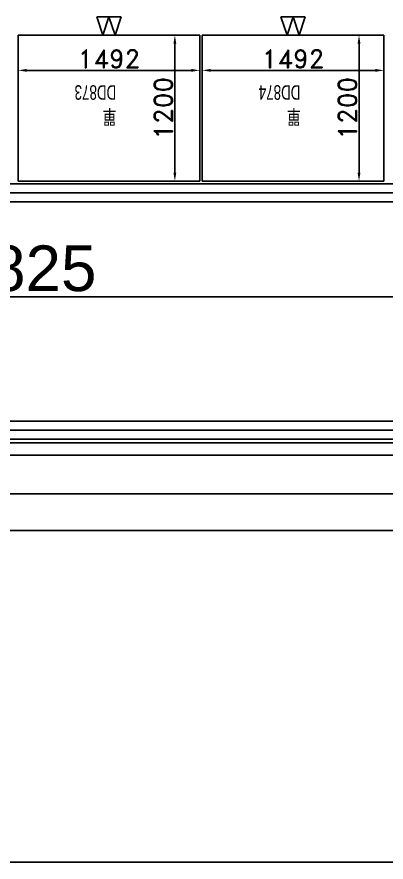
# Model space of a CAD drawing. Header units: millimetres. Extents: x 2191 to 43870, y 1353 to 35626.
# Drawn here: x 29359 to 32391, y 1353 to 8296 of the extents above; entities that cross this region are included whole.
import ezdxf

# ---------------------------------------------------------------- set-up
doc = ezdxf.new("R2010")
doc.units = ezdxf.units.MM
for name, color, linetype in [('01-墨線', 4, 'Continuous'), ('archi', 8, 'Continuous'), ('OPEN', 4, 'Continuous'), ('動線', 6, 'Continuous'), ('單層倉', 5, 'Continuous'), ('文字', 7, 'Continuous'), ('標的物', 1, 'Continuous'), ('標示', 3, 'Continuous')]:
    doc.layers.add(name, color=color, linetype=linetype)
doc.styles.add('ROMAND', font='romand.shx', dxfattribs={"bigfont": 'chineset.shx'})
doc.styles.get("Standard").update_dxf_attribs({"font": 'arial.ttf'})
doc.styles.add('新細明體', font='PMingLiU.ttf', dxfattribs={"width": 0.7})

msp = doc.modelspace()

# ---------------------------------------------------------------- linework, layer by layer
for p, q in [((15441.38937, 4378.69297), (39363.6462, 4376.69297)), ((15441.38937, 4078.69297), (39663.6462, 4076.69297))]:
    msp.add_line(p, q)
at = {"layer": '01-墨線'}
msp.add_line((21252.17754, 4695.79086, 3000), (34356.17754, 4695.79086, 3000), dxfattribs=at)
at = {"layer": 'archi', "color": 7}
for p, q in [((20362.17753, 6925.79086, 3000), (38347.17754, 6925.79095, 3000)), ((20362.17753, 6775.79086, 3000), (38347.17754, 6775.79086, 3000)), ((28222.17754, 4975.79086, 3000), (34422.17754, 4975.79086, 3000)), ((28222.17754, 4825.79086, 3000), (34422.17754, 4825.79086, 3000))]:
    msp.add_line(p, q, dxfattribs=at)
at = {"layer": 'OPEN', "linetype": 'ByBlock'}
for p, q in [((34652.17731, 6925.79088, 3000), (28412.17731, 6925.79085, 3000)), ((34802.17731, 6775.79085, 3000), (28412.17731, 6775.79081, 3000)), ((34412.17754, 4975.79086, 3000), (28212.17754, 4975.79086, 3000)), ((34412.17754, 4825.79083, 3000), (28212.17754, 4825.79083, 3000))]:
    msp.add_line(p, q, dxfattribs=at)
at = {"layer": 'OPEN'}
for p, q in [((34802.17731, 6850.79085, 3000), (28412.17731, 6850.79085, 3000)), ((34412.17754, 4900.79086, 3000), (28212.17754, 4900.79086, 3000))]:
    msp.add_line(p, q, dxfattribs=at)
at = {"layer": '動線', "lineweight": -3}
for p, q in [((30065.48608, 8145.79086), (30015.48608, 8295.79086)), ((30015.48608, 8295.79086), (30115.48608, 8295.79086)), ((30115.48608, 8295.79086), (30065.48608, 8145.79086)), ((30165.48608, 8145.79086), (30115.48608, 8295.79086)), ((30115.48608, 8295.79086), (30215.48608, 8295.79086)), ((30215.48608, 8295.79086), (30165.48608, 8145.79086)), ((31577.48608, 8145.79086), (31527.48608, 8295.79086)), ((31527.48608, 8295.79086), (31627.48608, 8295.79086)), ((31627.48608, 8295.79086), (31577.48608, 8145.79086)), ((31677.48608, 8145.79086), (31627.48608, 8295.79086)), ((31627.48608, 8295.79086), (31727.48608, 8295.79086)), ((31727.48608, 8295.79086), (31677.48608, 8145.79086))]:
    msp.add_line(p, q, dxfattribs=at)
at = {"layer": '單層倉'}
for p, q in [((30861.48608, 8145.79086), (29369.48608, 8145.79086)), ((29369.48608, 8145.79086), (29369.48608, 6945.79086)), ((30861.48608, 6945.79086), (30861.48608, 8145.79086)), ((32373.48608, 8145.79086), (30881.48608, 8145.79086)), ((30881.48608, 8145.79086), (30881.48608, 6945.79086)), ((32373.48608, 6945.79086), (32373.48608, 8145.79086)), ((29369.48608, 6945.79086), (30861.48608, 6945.79086)), ((30881.48608, 6945.79086), (32373.48608, 6945.79086))]:
    msp.add_line(p, q, dxfattribs=at)
at = {"layer": '文字'}
msp.add_line((2190.88634, 1352.8079), (43869.82595, 1352.8079), dxfattribs=at)
at = {"layer": '標的物'}
for p, q in [((39363.6462, 6925.79086, 3000), (20362.17753, 6925.79086, 3000)), ((39363.6462, 6775.79086, 3000), (20362.17753, 6775.79086, 3000)), ((15030.17754, 4975.79086, 3000), (38422.17754, 4975.79086, 3000)), ((21242.17754, 4795.79086, 3000), (38262.17754, 4795.79086, 3000)), ((21242.17754, 4695.79086, 3000), (38162.17754, 4695.79086, 3000))]:
    msp.add_line(p, q, dxfattribs=at)
at = {"layer": '標示', "color": 251}
for p, q in [((29369.48608, 8145.79086), (29369.48608, 7836.60488)), ((30861.48608, 8145.79086), (30636.44208, 8145.79086)), ((30861.48608, 8145.79086), (30861.48608, 7836.60488)), ((30881.48608, 8145.79086), (30881.48608, 7836.60488)), ((32373.48608, 8145.79086), (32148.44208, 8145.79086)), ((32373.48608, 8145.79086), (32373.48608, 7836.60488)), ((30656.44208, 7015.79086), (30656.44208, 8075.79086)), ((32168.44208, 7015.79086), (32168.44208, 8075.79086)), ((30791.48608, 7856.60488), (29439.48608, 7856.60488)), ((32303.48608, 7856.60488), (30951.48608, 7856.60488)), ((30861.48608, 6945.79086), (30636.44208, 6945.79086)), ((32373.48608, 6945.79086), (32148.44208, 6945.79086))]:
    msp.add_line(p, q, dxfattribs=at)
at = {"layer": '標示'}
msp.add_line((20597.17753, 5995.68957), (37972.17754, 5995.68957), dxfattribs=at)
at = {"layer": '標示', "color": 251, "lineweight": 50}
for points in [[(30644.77542, 8075.79086), (30668.10875, 8075.79086), (30656.44208, 8145.79086)], [(32156.77542, 8075.79086), (32180.10875, 8075.79086), (32168.44208, 8145.79086)], [(29439.48608, 7868.27155), (29439.48608, 7844.93821), (29369.48608, 7856.60488)], [(30791.48608, 7868.27155), (30791.48608, 7844.93821), (30861.48608, 7856.60488)], [(30951.48608, 7868.27155), (30951.48608, 7844.93821), (30881.48608, 7856.60488)], [(32303.48608, 7868.27155), (32303.48608, 7844.93821), (32373.48608, 7856.60488)], [(30644.77542, 7015.79086), (30668.10875, 7015.79086), (30656.44208, 6945.79086)], [(32156.77542, 7015.79086), (32180.10875, 7015.79086), (32168.44208, 6945.79086)]]:
    msp.add_solid(points, dxfattribs=at)

# ---------------------------------------------------------------- texts
at = {"layer": '文字', "color": 7, "lineweight": 50, "style": '新細明體', "width": 0.7}
for s, p in [('DD873', (30175.1836, 7734.90621)), ('DD874', (31687.1836, 7734.90621))]:
    msp.add_text(s, height=120, rotation=180, dxfattribs=at).set_placement(p)
at = {"layer": '文字', "color": 6, "lineweight": 50, "style": '新細明體', "width": 0.7}
for p in [(30177.99174, 7534.55737), (31689.99174, 7534.55737)]:
    msp.add_text('單', height=120, rotation=180, dxfattribs=at).set_placement(p)
at = {"layer": '標示', "color": 251, "char_height": 150, "attachment_point": 5, "style": 'ROMAND'}
for insert in [(30115.48608, 7951.60488), (31627.48608, 7951.60488)]:
    msp.add_mtext('1492', dxfattribs=dict(at, insert=insert))
at = {"layer": '標示', "color": 251, "char_height": 150, "attachment_point": 5, "rotation": 90, "style": 'ROMAND'}
for insert in [(30561.44208, 7545.79086), (32073.44208, 7545.79086)]:
    msp.add_mtext('1200', dxfattribs=dict(at, insert=insert))
at = {"layer": '標示', "insert": (29284.67753, 6228.18957), "char_height": 375, "attachment_point": 5}
msp.add_mtext('\\A1;17825', dxfattribs=at)

doc.saveas('drawing.dxf')
